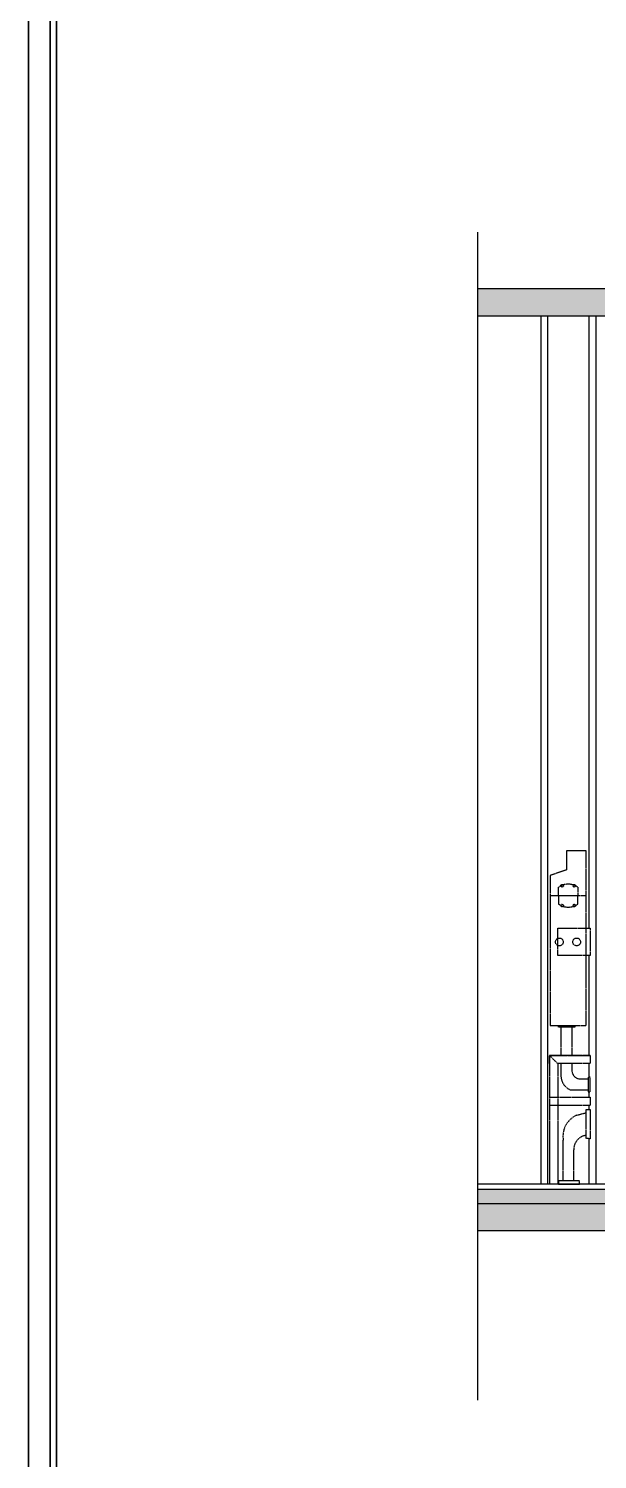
# Model space of a CAD drawing. Header units: centimetres. Extents: x -3207095 to 15275363, y -32656 to 4798027.
# Drawn here: x 699639 to 700193, y 4470406 to 4471799 of the extents above; entities that cross this region are included whole.
import ezdxf

# ---------------------------------------------------------------- set-up
doc = ezdxf.new("R2010")
doc.units = ezdxf.units.CM
doc.linetypes.add('HIDDEN', pattern=[0.375, 0.25, -0.125])
doc.linetypes.add('ШТРИХОВАЯ', pattern=[0.75, 0.5, -0.25])
for name, color, linetype in [('a_duvar_alcipan', 2, 'Continuous'), ('a_kolon', 4, 'Continuous'), ('a_kolon_tarama', 252, 'Continuous'), ('a_mobilya', 1, 'Continuous'), ('a_zemin_kaplama', 30, 'Continuous'), ('Wet Area 030 Sanitary', 4, 'Continuous'), ('ШТРИХ', 254, 'ШТРИХОВАЯ')]:
    doc.layers.add(name, color=color, linetype=linetype)
doc.layers.add('DUVAR', color=7, linetype='Continuous', lineweight=35)

# ---------------------------------------------------------------- blocks, each defined once
blk = doc.blocks.new('rezervuar')
at = {"layer": 'Wet Area 030 Sanitary', "color": 2, "linetype": 'HIDDEN', "ltscale": 10}
for p, q in [((70806, 36284.3), (70937.7, 36284.3)), ((70833.7, 35673.8, 0), (70803.7, 35703.8, 0))]:
    blk.add_line(p, q, dxfattribs=at)
for points in [[(70937.7, 36447.2), (70865.4, 36447.2), (70865.4, 36377.7), (70806, 36357.8), (70806, 35812.4), (70937.7, 35812.4), (70937.7, 36447.2)], [(70837.1, 36284.3), (70837.1, 36315.1)], [(70906.7, 36315.1), (70906.7, 36315.1), (70906.7, 36284.3)], [(70837.1, 36284.3), (70837.1, 36253.6)], [(70906.7, 36253.6), (70906.7, 36253.6), (70906.7, 36284.3)], [(70845.5, 35806.7), (70845.5, 35703.8)], [(70885.7, 35806.7), (70885.7, 35703.8)]]:
    blk.add_lwpolyline(points, dxfattribs=at)
for points in [[(70833.9, 36165.7), (70952.1, 36165.7), (70952.1, 36066.7), (70833.9, 36066.7)], [(70836.8, 35812.4), (70896.3, 35812.4), (70896.3, 35806.7), (70836.8, 35806.7)]]:
    blk.add_lwpolyline(points, close=True, dxfattribs=at)
at = {"layer": 'Wet Area 030 Sanitary', "color": 2, "linetype": 'HIDDEN', "ltscale": 10, "elevation": 0}
for points in [[(70952.1, 35703.8), (70803.7, 35703.8), (70803.7, 35235.8)], [(70803.7, 35673.8), (70803.7, 35703.8), (70952.1, 35703.8), (70952.1, 35673.8), (70833.7, 35673.8)], [(70952.1, 35673.8), (70833.7, 35673.8), (70833.7, 35235.8)], [(70804.6, 35521.3), (70804.6, 35551.3), (70952.1, 35551.3), (70952.1, 35521.3), (70804.6, 35521.3)]]:
    blk.add_lwpolyline(points, dxfattribs=at)
at = {"layer": 'Wet Area 030 Sanitary', "color": 2, "linetype": 'HIDDEN', "ltscale": 10}
for points in [[(70845.5, 35673.8), (70845.5, 35628.3, 0.289072), (70879.8, 35578.3), (70944.8, 35578.3)], [(70885.7, 35673.8), (70885.7, 35648, 0.414214), (70915.7, 35618), (70944.8, 35618)]]:
    blk.add_lwpolyline(points, format="xyb", dxfattribs=at)
at = {"layer": 'Wet Area 030 Sanitary', "color": 2, "linetype": 'HIDDEN', "ltscale": 10, "elevation": 0}
for points in [[(70952.1, 35624.7), (70944.8, 35624.7), (70944.8, 35571.4), (70952.1, 35571.4)], [(70952.1, 35400.8), (70937.6, 35401.1), (70937.6, 35507.5), (70952.1, 35507.5)], [(70836.5, 35235.8), (70913.6, 35235.8), (70913.6, 35247.1), (70836.5, 35247.1)]]:
    blk.add_lwpolyline(points, close=True, dxfattribs=at)
for points in [[(70854, 35247.1), (70854, 35395.7, -0.343349), (70902.9, 35486.3), (70937.6, 35495.7)], [(70892.3, 35247.1), (70892.3, 35360.4, -0.392392), (70937.6, 35412.8, -0.318056)]]:
    blk.add_lwpolyline(points, format="xyb", dxfattribs=at)
at = {"layer": 'Wet Area 030 Sanitary', "color": 2, "linetype": 'HIDDEN', "ltscale": 10}
for centre, radius in [((70849.9, 36320.2), 4.6), ((70893.9, 36320.2), 4.6), ((70849.9, 36248.5), 4.6), ((70893.9, 36248.5), 4.6), ((70839.9, 36116.1), 14.2), ((70902.6, 36116.1), 14.2)]:
    blk.add_circle(centre, radius, dxfattribs=at)
for centre, start, end in [((70871.9, 36264.6), 55.3655, 124.6345), ((70871.9, 36304), 235.3655, 304.6345)]:
    blk.add_arc(centre, 61.3, start, end, dxfattribs=at)

msp = doc.modelspace()

# ---------------------------------------------------------------- hatches: boundary and pattern name
at = {"layer": 'a_kolon_tarama'}
h = msp.add_hatch(color=256, dxfattribs=at)
h.paths.add_polyline_path([(702440.48, 4471545.49), (700076.54, 4471545.49), (700076.54, 4471518.72), (700874.24, 4471518.72), (700874.24, 4471438.4), (701061.66, 4471438.4), (701061.66, 4471518.72), (702253.07, 4471518.72), (702253.07, 4471438.4), (702440.48, 4471438.4)])
h.paths.add_polyline_path([(701061.66, 4470548.18), (701061.66, 4470628.5), (702253.07, 4470628.5), (702253.07, 4470548.18), (702440.48, 4470548.18), (702440.48, 4470655.27), (700076.54, 4470655.27), (700076.54, 4470628.5), (700874.24, 4470628.5), (700874.24, 4470548.18)])
h = msp.add_hatch(dxfattribs=at)
h.set_pattern_fill('AR-CONC', color=256, scale=1.338668, style=0)
h.set_pattern_definition([(130, (708967.1405, 4471193.604), (-9.60173, -0.8400425), [1.004001, -11.044008]), (185, (708967.14, 4471193.604), (1.857419, 10.069353), [0.803201, -8.835207]), (79.5486, (708966.34, 4471193.534), (-7.744318, 9.229304), [0.853269, -9.385963]), (133.8158, (708967.14, 4471196.282), (-14.286811, -2.21575), [1.506, -16.566013]), (83.3644, (708965.95, 4471196.097), (-12.512028, 13.0402), [1.279904, -14.078942]), (188.8158, (708967.14, 4471196.282), (-12.512017, 13.04021), [1.2048, -13.25281]), (159, (708965.802, 4471195.612), (-7.990602, -5.389729), [1.004001, -11.044008]), (214, (708965.802, 4471195.612), (-3.257184, 9.707349), [0.803201, -8.835207]), (108.5486, (708965.136, 4471195.163), (-11.247789, 4.3176115), [0.853269, -9.385963]), (142.5, (708967.1405, 4471193.6042), (-0.16278, 4.4563424), [0, -8.7281133, 0, -8.9690734, 0, -8.8686734]), (172.5, (708967.1405, 4471193.604), (-3.5216269, 5.279862), [0, -5.1137105, 0, -8.527313, 0, -3.380136]), (212.5, (708970.1257, 4471193.6042), (-7.1461084, -0.3019348), [0, -3.3466692, 0, -10.441608, 0, -13.8552105]), (222.5, (708971.4644, 4471193.604), (-7.8069247, 1.340073), [0, -4.35067, 0, -6.9342986, 0, -9.8392074])])
h.paths.add_polyline_path([(700076.54, 4470668.66), (700076.54, 4470655.27), (701021.5, 4470655.27), (701021.5, 4470668.66)])

# ---------------------------------------------------------------- linework, layer by layer
at = {"layer": 'a_duvar_alcipan'}
for p, q in [((700137.98, 4471518.72), (700137.98, 4470674.02)), ((700191.52, 4471518.72), (700191.52, 4470674.02))]:
    msp.add_line(p, q, dxfattribs=at)
at = {"layer": 'a_duvar_alcipan', "color": 1}
for p, q in [((700144.67, 4471518.72), (700144.67, 4470674.02)), ((700184.83, 4471518.72), (700184.83, 4470922.99)), ((700184.83, 4470896.47), (700184.83, 4470799.3)), ((700184.83, 4470791.27), (700184.83, 4470778.15)), ((700184.83, 4470763.86), (700184.83, 4470758.48)), ((700184.83, 4470750.45), (700184.83, 4470746.75)), ((700184.83, 4470718.22), (700184.83, 4470674.02))]:
    msp.add_line(p, q, dxfattribs=at)
at = {"layer": 'a_kolon'}
for p, q in [((700076.54, 4471545.49), (702440.48, 4471545.49)), ((700874.24, 4471518.72), (700076.54, 4471518.72)), ((700076.54, 4470655.27), (702440.48, 4470655.27)), ((700874.24, 4470628.5), (700076.54, 4470628.5))]:
    msp.add_line(p, q, dxfattribs=at)
at = {"layer": 'a_mobilya'}
msp.add_line((700076.54, 4471600.36), (700076.54, 4470463.63), dxfattribs=at)
at = {"layer": 'a_zemin_kaplama'}
for p, q in [((701021.5, 4470674.02), (700076.54, 4470674.02)), ((701021.5, 4470668.66), (700076.54, 4470668.66))]:
    msp.add_line(p, q, dxfattribs=at)
at = {"layer": 'DUVAR'}
for points in [[(699639.3, 4473191.05), (706839.3, 4473191.05), (706839.3, 4468391.05), (699639.3, 4468391.05)], [(699660.3, 4473170.05), (706818.3, 4473170.05), (706818.3, 4468412.05), (699660.3, 4468412.05)], [(699666.6, 4473163.75), (706812, 4473163.75), (706812, 4468418.35), (699666.6, 4468418.35)]]:
    msp.add_lwpolyline(points, close=True, dxfattribs=at)

# ---------------------------------------------------------------- block references
at = {"layer": 'ШТРИХ', "color": 0, "xscale": 0.2677335353767369, "yscale": 0.2677335353767369, "zscale": 0.2677335353767369}
msp.add_blockref('rezervuar', (681189.91, 4461240.21, 0.01), dxfattribs=at)

doc.saveas('drawing.dxf')
